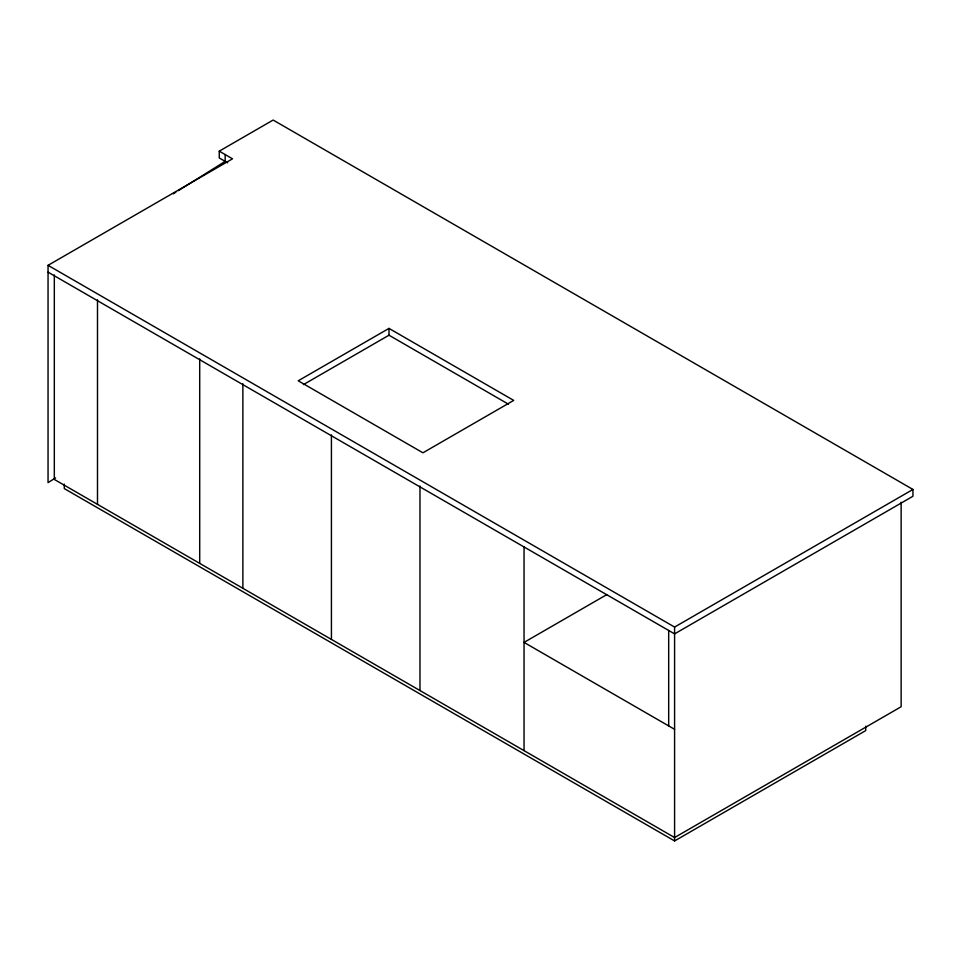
<?xml version="1.0" encoding="UTF-8"?>
<svg xmlns="http://www.w3.org/2000/svg" width="961" height="961" viewBox="0 0 961 961"><rect width="100%" height="100%" fill="white"/><g stroke="black" fill="none" stroke-linecap="round" stroke-linejoin="round"><path stroke-width="1.44" d="M173.292 193.822L175.827 192.236M178.35 190.65L225.162 161.376L225.162 154.565M55.606 477.905L48.05 482.626L48.05 265.332L232.538 158.817L219.264 151.153L219.264 157.964L227.625 162.793M219.264 151.153L273.128 120.053L912.95 489.449L912.95 496.26L674.586 633.876L48.05 272.155M388.989 328.398L298.222 380.796L422.936 452.799L513.715 400.401L388.989 328.398L388.989 335.209L508.513 404.221M303.412 384.616L388.989 335.209M606.691 594.679L524.045 642.404L674.586 729.315M48.05 265.332L674.586 627.065L912.95 489.449M64.291 484.128L64.291 488.596L674.586 840.947L865.717 730.6L865.717 726.132M901.142 502.231L901.142 706.743L674.586 837.548L54.321 479.431L54.321 274.93M674.586 627.065L674.586 840.947M668.688 630.476L668.688 725.915M524.045 546.965L524.045 750.625M419.981 486.038L419.981 690.551M331.425 434.913L331.425 639.425M242.869 383.787L242.869 588.3M199.708 358.861L199.708 563.374M97.493 299.856L97.493 504.357"/></g></svg>
